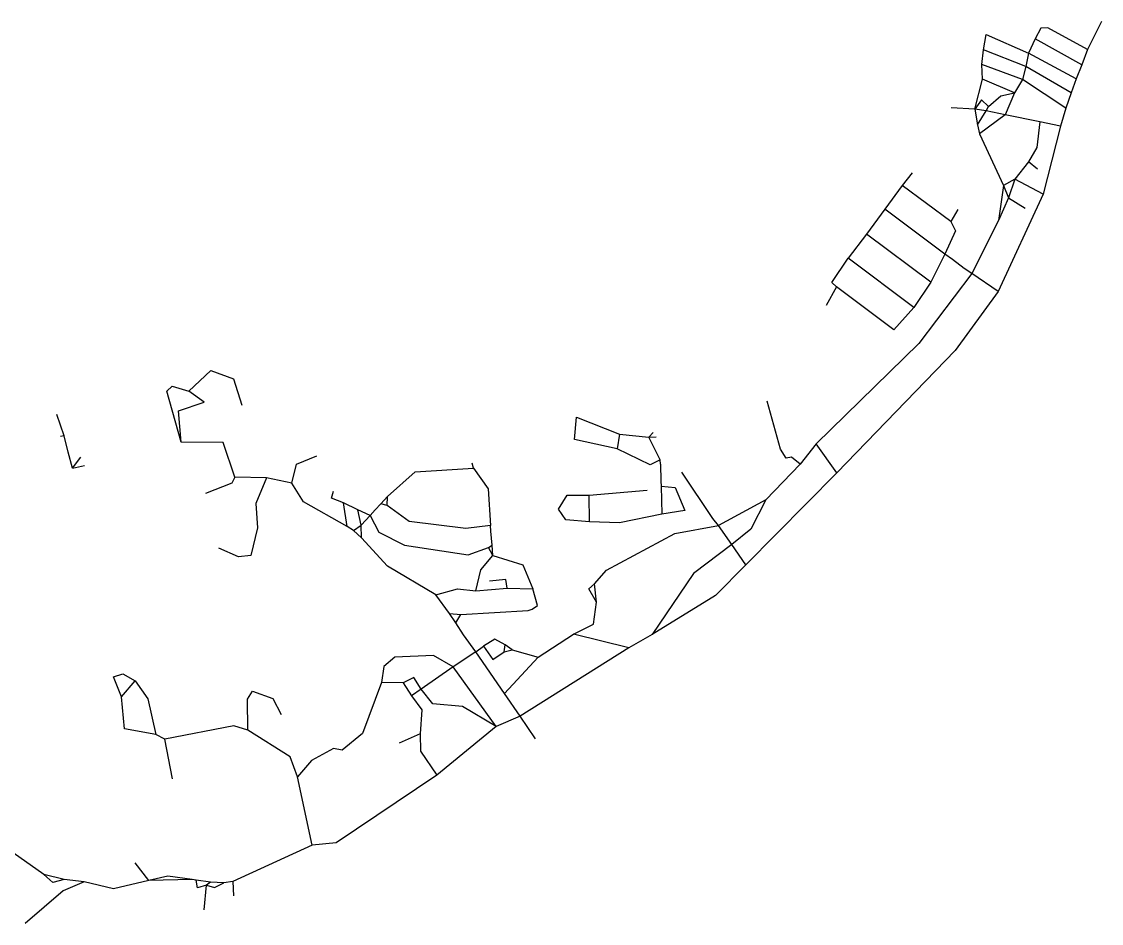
# Model space of a CAD drawing. Header units: metres. Extents: x 627817 to 633707, y 4830068 to 4835212.
# Drawn here: x 630000 to 632878, y 4830068 to 4832474 of the extents above; entities that cross this region are included whole.
import ezdxf

# ---------------------------------------------------------------- set-up
doc = ezdxf.new("R2010")
doc.units = ezdxf.units.M

msp = doc.modelspace()

# ---------------------------------------------------------------- linework, layer by layer
at = {"layer": 'ROADS'}
for points in [[(632841.7, 4832399.1), (632735.5, 4832457.3), (632717.3, 4832456.4), (632701.4, 4832427.4)], [(632878.3, 4832473.7), (632841.7, 4832399.1)], [(632564.2, 4832398.2), (632570.9, 4832439.1), (632683.7, 4832389.8)], [(632701.4, 4832427.4), (632683.7, 4832389.8)], [(632826, 4832358.3), (632701.4, 4832427.4)], [(632559.3, 4832359.5), (632564.2, 4832398.2)], [(632677.1, 4832353.5), (632564.2, 4832398.2)], [(632841.7, 4832399.1), (632826, 4832358.3)], [(632683.7, 4832389.8), (632677.1, 4832353.5)], [(632811.5, 4832321), (632683.7, 4832389.8)], [(632668.1, 4832319.5), (632559.3, 4832359.5)], [(632561.2, 4832320), (632559.3, 4832359.5)], [(632677.1, 4832353.5), (632668.1, 4832319.5)], [(632797.7, 4832283.3), (632677.1, 4832353.5)], [(632826, 4832358.3), (632811.5, 4832321)], [(632540.6, 4832239.7), (632561.2, 4832320)], [(632646.6, 4832283.6), (632561.2, 4832320)], [(632668.1, 4832319.5), (632646.6, 4832283.6)], [(632783.1, 4832243.1), (632668.1, 4832319.5)], [(632811.5, 4832321), (632797.7, 4832283.3)], [(632577.2, 4832247.4), (632610.2, 4832275.6), (632646.6, 4832283.6)], [(632646.6, 4832283.6), (632621.7, 4832225.4)], [(632797.7, 4832283.3), (632783.1, 4832243.1)], [(632577.2, 4832247.4), (632558.3, 4832265.4), (632540.6, 4832239.7)], [(632540.6, 4832239.7), (632478.3, 4832244.1)], [(632540.6, 4832239.7), (632548.1, 4832198.3)], [(632571.5, 4832235.5), (632540.6, 4832239.7)], [(632548.1, 4832198.3), (632571.5, 4832235.5)], [(632621.7, 4832225.4), (632553.6, 4832174.5)], [(632571.5, 4832235.5), (632577.2, 4832247.4)], [(632621.7, 4832225.4), (632571.5, 4832235.5)], [(632714.5, 4832205.9), (632621.7, 4832225.4)], [(632783.1, 4832243.1), (632769.5, 4832195.2)], [(632548.1, 4832198.3), (632553.6, 4832174.5)], [(632714.5, 4832205.9), (632705.9, 4832137.9), (632684.2, 4832099.9)], [(632769.5, 4832195.2), (632714.5, 4832205.9)], [(632769.5, 4832195.2), (632722.9, 4832013.4)], [(632553.6, 4832174.5), (632617.3, 4832036.6)], [(632684.2, 4832099.9), (632647.3, 4832053.3)], [(632708.4, 4832079.7), (632684.2, 4832099.9)], [(632373.8, 4832070.7), (632347.6, 4832036.7)], [(632647.3, 4832053.3), (632617.3, 4832036.6)], [(632647.3, 4832053.3), (632630.9, 4832004)], [(632722.9, 4832013.4), (632647.3, 4832053.3)], [(632347.6, 4832036.7), (632301.2, 4831973.2)], [(632476.8, 4831940.5), (632347.6, 4832036.7)], [(632617.3, 4832036.6), (632604.2, 4831942.9)], [(632617.3, 4832036.6), (632630.9, 4832004)], [(632722.9, 4832013.4), (632603.2, 4831753.4)], [(632630.9, 4832004), (632604.2, 4831942.9)], [(632630.9, 4832004), (632675, 4831975.8)], [(632301.2, 4831973.2), (632252, 4831906.8)], [(632460.8, 4831853), (632301.2, 4831973.2)], [(632495.8, 4831972.9), (632476.8, 4831940.5)], [(632476.8, 4831940.5), (632489.8, 4831915.3), (632460.8, 4831853)], [(632604.2, 4831942.9), (632533.3, 4831801.7)], [(632252, 4831906.8), (632203.6, 4831842.5)], [(632423.4, 4831778.7), (632252, 4831906.8)], [(632460.8, 4831853), (632423.4, 4831778.7)], [(632481, 4831838.9), (632460.8, 4831853)], [(632172.2, 4831766.1), (632159.4, 4831777.8), (632203.6, 4831842.5)], [(632378.8, 4831710.7), (632203.6, 4831842.5)], [(632512.8, 4831815), (632481, 4831838.9)], [(632533.3, 4831801.7), (632391.4, 4831614.8), (632118.3, 4831347.4)], [(632533.3, 4831801.7), (632512.8, 4831815)], [(632603.2, 4831753.4), (632533.3, 4831801.7)], [(632172.2, 4831766.1), (632144.9, 4831716.6)], [(632378.8, 4831710.7), (632325, 4831651.9), (632172.2, 4831766.1)], [(632423.4, 4831778.7), (632378.8, 4831710.7)], [(632603.2, 4831753.4), (632488.5, 4831596.1), (632173.4, 4831269.8)], [(630446.1, 4831487.7), (630504.2, 4831543), (630565.1, 4831520.9), (630587.1, 4831451)], [(630425.4, 4831351.6), (630387.4, 4831488.2), (630401.5, 4831501.6), (630446.1, 4831487.7)], [(630425.4, 4831351.6), (630418.4, 4831435.9), (630486.9, 4831459), (630446.1, 4831487.7)], [(632023.2, 4831333.6), (631987.1, 4831460.9)], [(630113.7, 4831369.1), (630094.2, 4831426.1)], [(631587.9, 4831334.2), (631473.6, 4831359.1), (631479.3, 4831419), (631593.8, 4831373.6)], [(630113.7, 4831369.1), (630103.6, 4831367.3)], [(630124.4, 4831325.2), (630113.7, 4831369.1)], [(631593.8, 4831373.6), (631587.9, 4831334.2)], [(631593.8, 4831373.6), (631671.8, 4831365.5)], [(631671.8, 4831365.5), (631683.7, 4831378.1)], [(631671.8, 4831365.5), (631692, 4831366.2)], [(631702.2, 4831304.5), (631671.8, 4831365.5)], [(630568.2, 4831259), (630537.6, 4831350.7), (630425.4, 4831351.6)], [(631702.2, 4831304.5), (631675.6, 4831291.5), (631587.9, 4831334.2)], [(632038.4, 4831309), (632023.2, 4831333.6)], [(632118.3, 4831347.4), (632075.3, 4831293.2)], [(632173.4, 4831269.8), (632118.3, 4831347.4)], [(630136, 4831282.2), (630124.4, 4831325.2)], [(630136, 4831282.2), (630158.2, 4831311.6)], [(630720.1, 4831242.5), (630732.5, 4831293.5), (630786.8, 4831315.5)], [(631703, 4831292.9), (631702.2, 4831304.5)], [(632075.3, 4831293.2), (632052.4, 4831312.2), (632038.4, 4831309)], [(630136, 4831282.2), (630168, 4831289.5)], [(630975.7, 4831207.4), (631049.6, 4831273), (631205.1, 4831282.9)], [(631205.1, 4831282.9), (631201.3, 4831296.1)], [(631205.1, 4831282.9), (631244.1, 4831227.6), (631249.7, 4831129.3)], [(631703, 4831292.9), (631704.1, 4831248.2)], [(632075.3, 4831293.2), (631984, 4831198.1)], [(630568.2, 4831259), (630560.1, 4831242.2), (630490.4, 4831214.7)], [(630652.5, 4831256.7), (630624.3, 4831188.1), (630629, 4831123.2), (630611.1, 4831049.9), (630578.4, 4831045.8), (630525.7, 4831068.8)], [(630652.5, 4831256.7), (630568.2, 4831259)], [(630720.1, 4831242.5), (630652.5, 4831256.7)], [(631704.1, 4831248.2), (631704.7, 4831234.6)], [(631842.5, 4831148.4), (631759.8, 4831272.1)], [(632173.4, 4831269.8), (631930.8, 4831024.7)], [(630868, 4831127.2), (630751.8, 4831192.4), (630720.1, 4831242.5)], [(630857.9, 4831190.1), (630825.9, 4831202.3), (630831.5, 4831221)], [(631513.1, 4831211), (631667.5, 4831223.9)], [(631704.7, 4831234.6), (631706.3, 4831160)], [(631704.7, 4831234.6), (631741.9, 4831230.8), (631768.3, 4831169.9), (631706.3, 4831160)], [(630868, 4831127.2), (630857.9, 4831190.1)], [(630896.5, 4831171.7), (630857.9, 4831190.1)], [(630942.2, 4831171.4), (630957.5, 4831187.9)], [(630957.5, 4831187.9), (630975.7, 4831207.4)], [(630974.2, 4831182.7), (630957.5, 4831187.9)], [(630974.2, 4831182.7), (630975.7, 4831207.4)], [(631513.6, 4831139.7), (631451, 4831144.5), (631431.2, 4831173.2), (631453.9, 4831210.7), (631513.1, 4831211)], [(631513.6, 4831139.7), (631513.1, 4831211)], [(631984, 4831198.1), (631857.9, 4831129.9)], [(631984, 4831198.1), (631944.3, 4831119.6), (631893.2, 4831079.2)], [(630905.5, 4831130.8), (630896.5, 4831171.7)], [(630928.9, 4831156.5), (630896.5, 4831171.7)], [(630928.9, 4831156.5), (630942.2, 4831171.4)], [(631249.7, 4831129.3), (631184.5, 4831121.7), (631033.4, 4831140.1), (630974.2, 4831182.7)], [(631706.3, 4831160), (631593.4, 4831136.8), (631513.6, 4831139.7)], [(630885, 4831116.6), (630905.5, 4831130.8)], [(630905.5, 4831130.8), (630928.9, 4831156.5)], [(630906, 4831096.9), (630905.5, 4831130.8)], [(630928.9, 4831156.5), (630952.6, 4831112), (631020.5, 4831077), (631190.5, 4831051.4), (631244.7, 4831070.6)], [(631251.3, 4831114.2), (631249.7, 4831129.3)], [(631527.4, 4830973.9), (631559.1, 4831010.4), (631741.6, 4831108.4), (631857.9, 4831129.9)], [(631857.9, 4831129.9), (631842.5, 4831148.4)], [(631893.2, 4831079.2), (631857.9, 4831129.9)], [(630885, 4831116.6), (630868, 4831127.2)], [(630906, 4831096.9), (630885, 4831116.6)], [(631254.5, 4831077.5), (631251.3, 4831114.2)], [(631104.1, 4830944.9), (630975.4, 4831020.9), (630906, 4831096.9)], [(631244.7, 4831070.6), (631254.5, 4831077.5)], [(631256.6, 4831050), (631254.5, 4831077.5)], [(631893.2, 4831079.2), (631790.9, 4831001.4), (631681.2, 4830839.1)], [(631930.8, 4831024.7), (631893.2, 4831079.2)], [(631210.8, 4830955.4), (631224.3, 4831011.7), (631256.6, 4831050)], [(631256.6, 4831050), (631244.7, 4831070.6)], [(631256.6, 4831050), (631336, 4831024.8), (631362.8, 4830960.7)], [(631930.8, 4831024.7), (631850.1, 4830943), (631681.2, 4830839.1)], [(631294, 4830962.5), (631290.8, 4830986), (631246.9, 4830981.3)], [(631104.1, 4830944.9), (631161.7, 4830960.7), (631210.8, 4830955.4)], [(631210.8, 4830955.4), (631294, 4830962.5)], [(631294, 4830962.5), (631362.8, 4830960.7)], [(631361.4, 4830906.5), (631374.9, 4830916.4), (631362.8, 4830960.7)], [(631532.2, 4830925.2), (631512.3, 4830960.6), (631527.4, 4830973.9)], [(631532.2, 4830925.2), (631527.4, 4830973.9)], [(631140.5, 4830894.6), (631104.1, 4830944.9)], [(631170.7, 4830892), (631350.2, 4830903)], [(631350.2, 4830903), (631361.4, 4830906.5)], [(631471.1, 4830840.2), (631524.4, 4830866.7), (631532.2, 4830925.2)], [(631157.2, 4830870), (631140.5, 4830894.6)], [(631140.5, 4830894.6), (631170.7, 4830892)], [(631157.2, 4830870), (631170.7, 4830892)], [(631178.2, 4830838.2), (631157.2, 4830870)], [(631210.6, 4830793.1), (631178.2, 4830838.2)], [(631289.3, 4830811.5), (631261.6, 4830826.5), (631231.7, 4830808.1)], [(631377.1, 4830778.8), (631471.1, 4830840.2)], [(631618.8, 4830803.3), (631471.1, 4830840.2)], [(631681.2, 4830839.1), (631618.8, 4830803.3)], [(631210.6, 4830793.1), (631150.9, 4830752.6)], [(631210.6, 4830793.1), (631231.7, 4830808.1)], [(631287.3, 4830681.7), (631210.6, 4830793.1)], [(631231.7, 4830808.1), (631255.9, 4830772.2), (631286.1, 4830792.5)], [(631286.1, 4830792.5), (631289.3, 4830811.5)], [(631286.1, 4830792.5), (631307.8, 4830797.8)], [(631307.8, 4830797.8), (631289.3, 4830811.5)], [(631307.8, 4830797.8), (631377.1, 4830778.8)], [(631618.8, 4830803.3), (631328.9, 4830621.3)], [(631150.9, 4830752.6), (631097.8, 4830783.2), (630995.2, 4830778.2), (630965.7, 4830753.3), (630959.3, 4830710.6)], [(631377.1, 4830778.8), (631287.3, 4830681.7)], [(630266.2, 4830672.9), (630244.9, 4830726), (630269.6, 4830733.8), (630303.1, 4830715)], [(631150.9, 4830752.6), (631065.3, 4830693.5)], [(631264.8, 4830593.5), (631150.9, 4830752.6)], [(630266.2, 4830672.9), (630303.1, 4830715)], [(630303.1, 4830715), (630336.8, 4830667.1), (630357.7, 4830572.3)], [(630959.3, 4830710.6), (630908.7, 4830575.3), (630854.2, 4830530.4), (630831.2, 4830535.1)], [(631016.8, 4830709.9), (630959.3, 4830710.6)], [(631065.3, 4830693.5), (631045.2, 4830724.2), (631016.8, 4830709.9)], [(631016.8, 4830709.9), (631039.7, 4830675.4)], [(630357.7, 4830572.3), (630274.3, 4830587.6), (630266.2, 4830672.9)], [(630603.3, 4830583.5), (630602.5, 4830666.2), (630615.9, 4830687.7), (630670.2, 4830668.1), (630692.4, 4830625.3)], [(631065.3, 4830693.5), (631039.7, 4830675.4)], [(631039.7, 4830675.4), (631067.2, 4830638.4), (631062.1, 4830574.1)], [(631264.8, 4830593.5), (631175.2, 4830647.2), (631096.4, 4830654.3), (631065.3, 4830693.5)], [(631328.9, 4830621.3), (631287.3, 4830681.7)], [(631328.9, 4830621.3), (631264.8, 4830593.5)], [(631370.1, 4830561.1), (631328.9, 4830621.3)], [(630603.3, 4830583.5), (630565.6, 4830595), (630381.8, 4830559.4)], [(630735.6, 4830459.6), (630716, 4830512.6), (630603.3, 4830583.5)], [(631264.8, 4830593.5), (631106.8, 4830463.7)], [(630381.8, 4830559.4), (630357.7, 4830572.3)], [(630402.1, 4830453.6), (630381.8, 4830559.4)], [(631062.1, 4830574.1), (631006.3, 4830549.5)], [(631062.1, 4830574.1), (631063.2, 4830528.2), (631106.8, 4830463.7)], [(630831.2, 4830535.1), (630773.1, 4830502.8), (630735.6, 4830459.6)], [(630774.4, 4830276.7), (630735.6, 4830459.6)], [(631106.8, 4830463.7), (630838.8, 4830283), (630774.4, 4830276.7)], [(630059.5, 4830199), (629978, 4830256.3), (629939.1, 4830310.5), (629933.9, 4830377)], [(630774.4, 4830276.7), (630563.3, 4830180)], [(630339.4, 4830182.9), (630303, 4830230)], [(630166.7, 4830179.3), (630110.8, 4830155.6), (630009.4, 4830068.4)], [(630113.4, 4830185.4), (630083.1, 4830177.6), (630059.5, 4830199)], [(630113.4, 4830185.4), (630059.5, 4830199)], [(630166.7, 4830179.3), (630113.4, 4830185.4)], [(630339.4, 4830182.9), (630245.1, 4830160.4), (630166.7, 4830179.3)], [(630454.5, 4830185.7), (630390, 4830194.1), (630339.4, 4830182.9)], [(630454.5, 4830185.7), (630339.4, 4830182.9)], [(630465.5, 4830184.1), (630454.5, 4830185.7)], [(630492.6, 4830170.7), (630468.6, 4830163.7), (630465.5, 4830184.1)], [(630503.7, 4830178.6), (630465.5, 4830184.1)], [(630563.3, 4830180), (630538.8, 4830176.4)], [(630563.3, 4830180), (630564.7, 4830141.6)], [(630487.2, 4830104.2), (630492.6, 4830170.7)], [(630503.7, 4830178.6), (630492.6, 4830170.7)], [(630492.6, 4830170.7), (630514.4, 4830163.9), (630538.8, 4830176.4)], [(630538.8, 4830176.4), (630503.7, 4830178.6)]]:
    msp.add_lwpolyline(points, dxfattribs=at)

doc.saveas('drawing.dxf')
